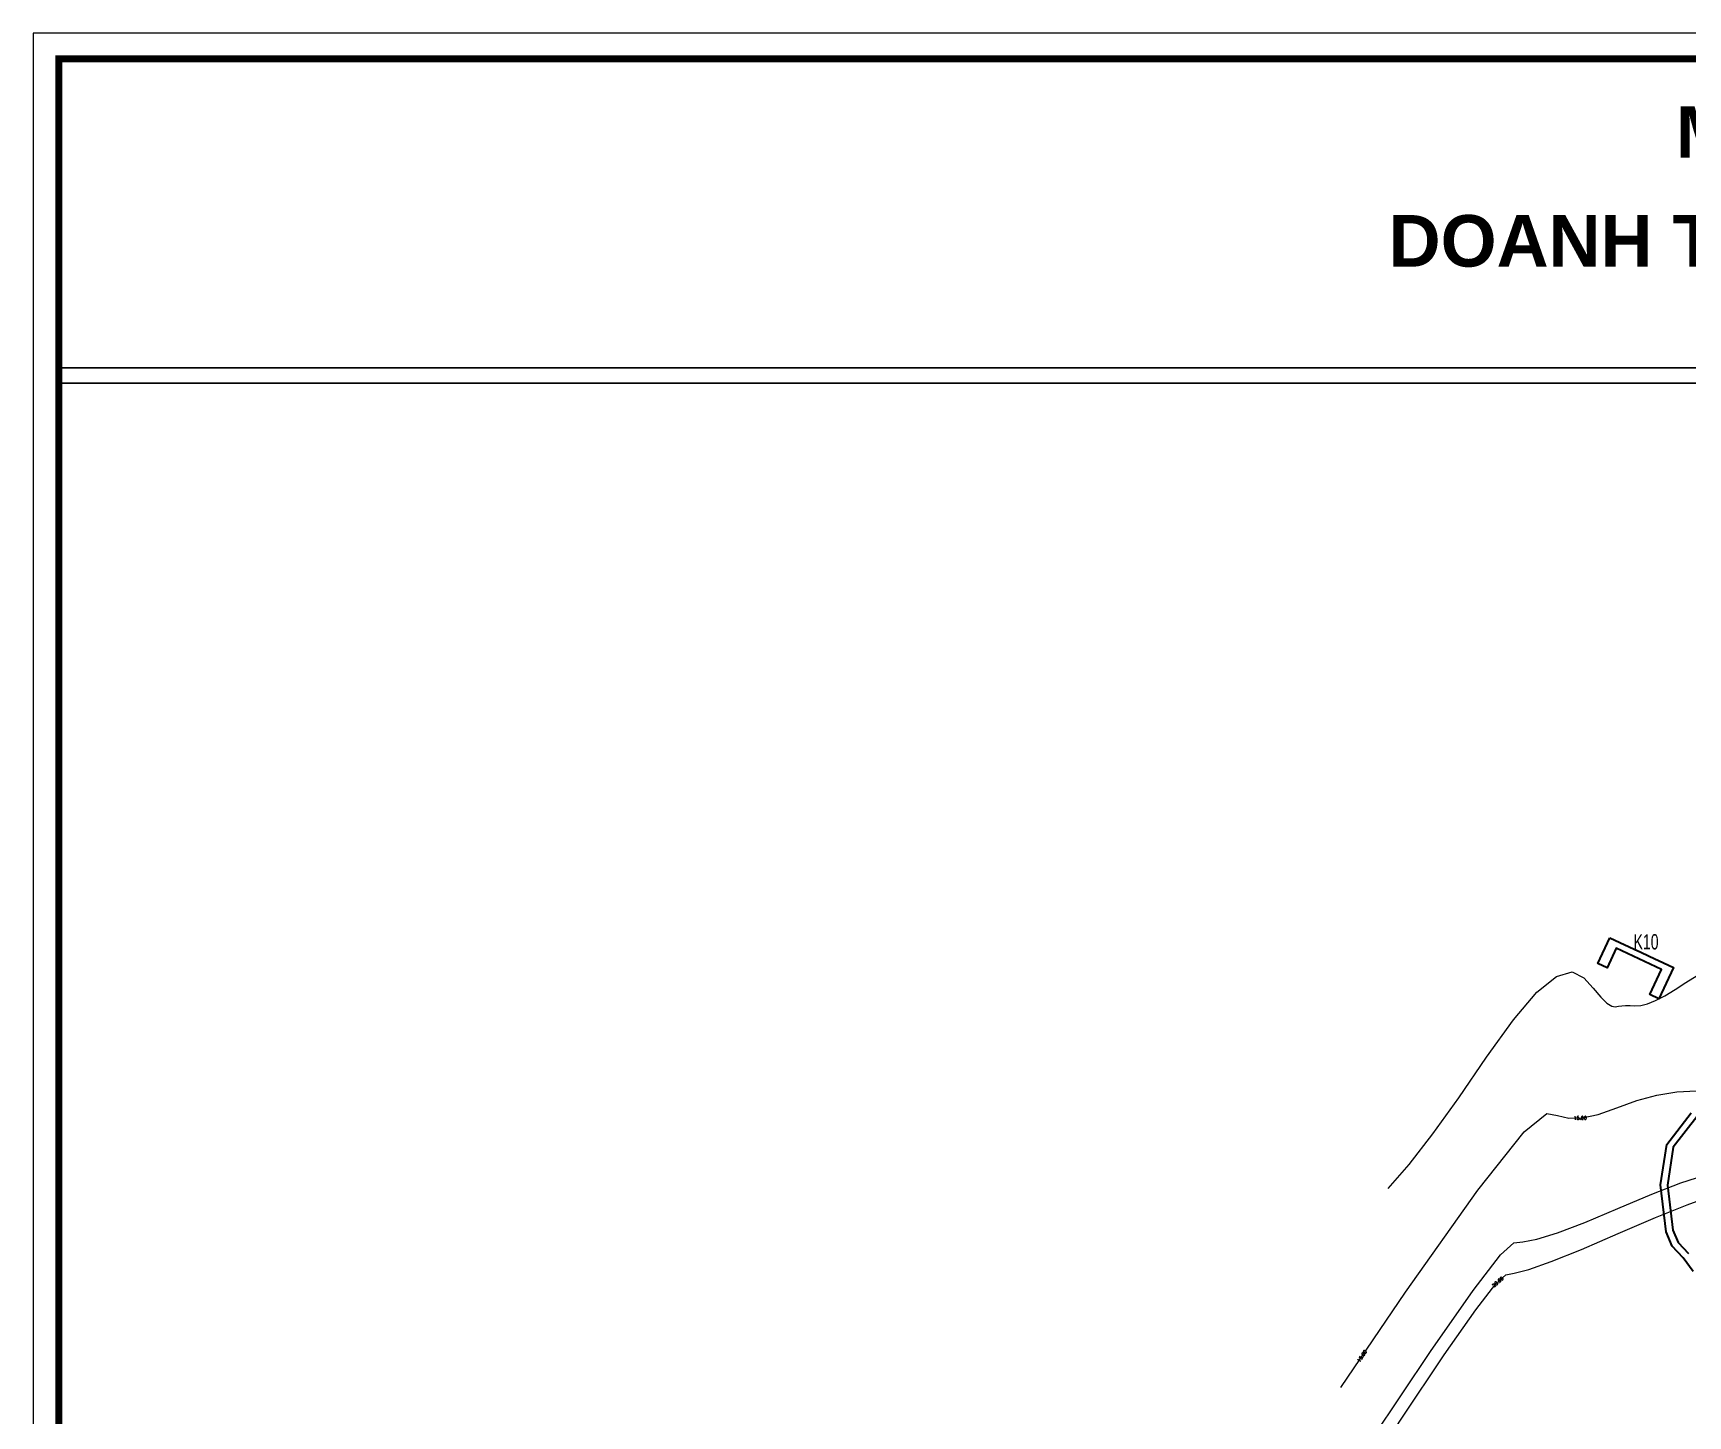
# Model space of a CAD drawing. Header units: inches. Extents: x 496359 to 501064, y 2374078 to 2377203.
# Drawn here: x 498017.1 to 498504.2, y 2376688.7 to 2377095.6 of the extents above; entities that cross this region are included whole.
import ezdxf
from ezdxf.enums import TextEntityAlignment as Align

# ---------------------------------------------------------------- set-up
doc = ezdxf.new("R2010")
doc.units = ezdxf.units.IN
doc.header["$MEASUREMENT"] = 0
for name, color, linetype, lineweight in [('EG Text2', 7, 'Continuous', 18), ('ISO', 252, 'Continuous', 20), ('khung ten QH', 7, 'Continuous', 20), ('Khungbo', 32, 'Continuous', 25), ('LC Net dam 1', 30, 'Continuous', 30), ('LC Net manh', 239, 'Continuous', 5), ('manh1', 67, 'Continuous', 13)]:
    doc.layers.add(name, color=color, linetype=linetype, lineweight=lineweight)
doc.layers.add('ghichu', color=7, linetype='Continuous')
doc.styles.add('EG Hai', font='')
doc.styles.get("Standard").update_dxf_attribs({"font": 'vnsimli.shx', "height": 2})
doc.styles.add('THANG2', font='')
doc.styles.get('EG Hai').set_extended_font_data('.VnArial NarrowH')
doc.styles.get('THANG2').set_extended_font_data('.VnHelvetInsH', bold=True)

# ---------------------------------------------------------------- blocks, each defined once
blk = doc.blocks.new('Nền HT mới')
at = {"layer": 'manh1', "lineweight": 0, "elevation": -28.38}
for points in [[(30.7, 474.84), (36.85, 481.92), (43.84, 490.9), (51.47, 501.53), (59.61, 513.44), (67.51, 524.5), (74.4, 532.55), (80.16, 537.24), (84.77, 538.56), (88.27, 536.8), (90.99, 533.74), (93.23, 531.16), (95.04, 529.38), (96.45, 528.43), (97.49, 528.25), (98.4, 528.44), (99.4, 528.6), (100.55, 528.67), (101.84, 528.64), (103.29, 528.55), (104.98, 528.64), (107, 529.15), (109.37, 530.11), (112.07, 531.53), (115.09, 533.37), (118.31, 535.43), (121.63, 537.48)], [(16.69, 387.13), (26, 401.37), (43.08, 426.82), (55.68, 444.84), (63.72, 455.31), (67.67, 458.84), (70.3, 459.14), (74.41, 459.91), (80.47, 461.78), (88.51, 464.85), (98.28, 468.96), (108.24, 473.15), (116.84, 476.48), (123.83, 478.77)]]:
    blk.add_lwpolyline(points, dxfattribs=at)
at = {"layer": 'manh1', "color": 1, "lineweight": 0, "elevation": -28.38}
for points in [[(16.69, 416.27), (35.71, 444.33), (57.02, 474.31), (70.71, 491.51), (77.37, 496.89), (80.54, 496.28), (83.8, 495.51), (87.76, 495.58), (92.49, 496.64), (97.98, 498.59), (103.85, 500.72), (109.75, 502.32), (115.63, 503.25), (121.45, 503.52)], [(16.69, 379.6), (19.47, 384.03), (34.64, 407.22), (47.16, 425.89), (56.41, 439.1), (62.32, 446.79), (65.31, 449.42), (67.76, 449.87), (72.07, 451.01), (78.65, 453.34), (87.51, 456.9), (98.36, 461.55), (109.34, 466.26), (118.62, 470.02), (125.88, 472.65)]]:
    blk.add_lwpolyline(points, dxfattribs=at)
at = {"layer": 'manh1', "lineweight": 0}
for s, rotation, p in [('15.00', 1.0049, (87.19, 495.57, -28.38)), ('20.00', 41.3919, (62.94, 447.34, -28.38)), ('15.00', 55.8821, (22.97, 425.53, -28.38))]:
    blk.add_text(s, height=1, rotation=rotation, dxfattribs=at).set_placement(p, align=Align.MIDDLE)

msp = doc.modelspace()

# ---------------------------------------------------------------- linework, layer by layer
at = {"color": 0}
for points in [[(499452.45, 2376997.12), (498024.7, 2376997.12)], [(499452.45, 2376992.58), (498024.7, 2376992.58)]]:
    msp.add_lwpolyline(points, dxfattribs=at)
at = {"layer": 'khung ten QH'}
msp.add_lwpolyline([(498017.11, 2377095.58), (498017.11, 2376074.98), (499460.03, 2376074.98), (499460.03, 2377095.58)], close=True, dxfattribs=at)
at = {"layer": 'Khungbo', "color": 0, "lineweight": 50, "const_width": 2.07}
msp.add_lwpolyline([(498024.7, 2377088), (498024.7, 2376082.57), (499452.45, 2376082.57), (499452.45, 2377088)], close=True, dxfattribs=at)
at = {"layer": 'LC Net dam 1'}
for points in [[(498505.7, 2376731.13), (498502.78, 2376735.19), (498499.57, 2376738.59), (498497.77, 2376742.85), (498496.14, 2376756.64), (498497.97, 2376768.52), (498505.15, 2376777.84)], [(498506.81, 2376776.73), (498499.87, 2376767.71), (498498.15, 2376756.61), (498499.72, 2376743.37), (498501.27, 2376739.7), (498504.33, 2376736.46)]]:
    msp.add_lwpolyline(points, dxfattribs=at)

# ---------------------------------------------------------------- block references
at = {"layer": 'LC Net manh'}
msp.add_blockref('Nền HT mới', (498385.3, 2376280.77, 2.92), dxfattribs=at)

# ---------------------------------------------------------------- texts
at = {"layer": 'ghichu', "color": 0, "style": 'THANG2'}
for s, p in [('mÆt b»ng vÞ trÝ hè khoan kh¶o s¸t ®Þa chÊt', (498763.1, 2377058.91)), ('doanh tr¹i trung ®oµn bb 43/s\xad ®oµn 395/qu©n khu 3', (498732.74, 2377026.87))]:
    msp.add_text(s, height=15.1694, dxfattribs=at).set_placement(p, align=Align.CENTER)

# ---------------------------------------------------------------- next in the draw order: wipeouts: each hides what was drawn before it
at = {"ltscale": 500}
msp.add_wipeout([(498488.96, 2376825.24), (498488.49, 2376825.79), (498488.24, 2376826.19), (498488.01, 2376826.69), (498487.84, 2376827.21), (498487.74, 2376827.71), (498487.71, 2376828.15), (498487.73, 2376828.67), (498487.79, 2376829.08), (498487.95, 2376829.65), (498488.07, 2376829.97), (498488.3, 2376830.4), (498488.56, 2376830.8), (498488.94, 2376831.24), (498489.35, 2376831.59), (498489.82, 2376831.91), (498490.27, 2376832.14), (498490.71, 2376832.3), (498491.1, 2376832.4), (498491.61, 2376832.47), (498492.04, 2376832.48), (498492.46, 2376832.45), (498493, 2376832.35), (498493.41, 2376832.22), (498493.79, 2376832.06), (498494.38, 2376831.72), (498494.64, 2376831.52), (498494.94, 2376831.25), (498495.19, 2376830.97), (498495.45, 2376830.62), (498495.7, 2376830.21), (498495.86, 2376829.87), (498495.99, 2376829.52), (498496.1, 2376829.07), (498496.16, 2376828.67), (498496.18, 2376828.09), (498496.12, 2376827.53), (498496.03, 2376827.1), (498495.91, 2376826.75), (498495.71, 2376826.3), (498495.49, 2376825.93), (498495.29, 2376825.64), (498494.95, 2376825.26), (498494.69, 2376825.01), (498494.28, 2376824.71), (498494, 2376824.54), (498493.75, 2376824.41), (498493.45, 2376824.28), (498493.1, 2376824.17), (498492.76, 2376824.09), (498492.42, 2376824.03), (498492.07, 2376824.01), (498491.78, 2376824.01), (498491.34, 2376824.05), (498490.98, 2376824.12), (498490.57, 2376824.24), (498490.18, 2376824.39), (498489.7, 2376824.65), (498489.48, 2376824.8), (498489.18, 2376825.04)], dxfattribs=at).translate(0, 0, -320.28).dxf.layer = 'ISO'

# ---------------------------------------------------------------- next in the draw order: linework, layer by layer
at = {"layer": 'LC Net dam 1'}
msp.add_lwpolyline([(498481.18, 2376829.36), (498499.96, 2376820.59), (498495.66, 2376811.38), (498492.94, 2376812.65), (498496.4, 2376820.05), (498483.05, 2376826.28), (498480.37, 2376820.54), (498477.65, 2376821.81)], close=True, dxfattribs=at)

# ---------------------------------------------------------------- next in the draw order: texts
at = {"layer": 'EG Text2', "style": 'EG Hai', "width": 0.8}
msp.add_text('k10', height=4.5, rotation=0, dxfattribs=at).set_placement((498491.87, 2376828.18, -320.28), align=Align.MIDDLE_CENTER)

doc.saveas('drawing.dxf')
